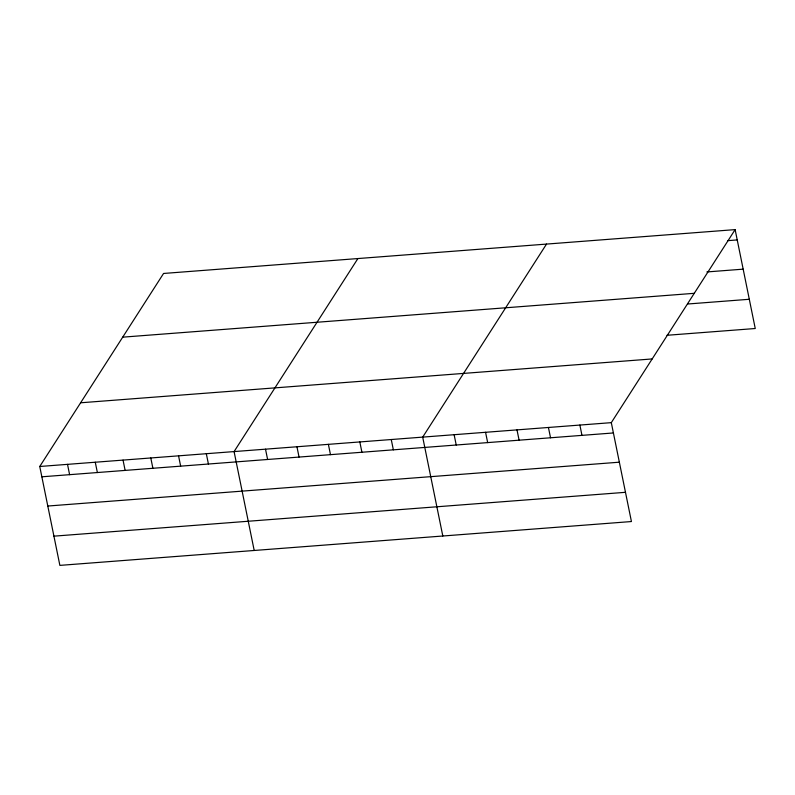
<?xml version="1.0" encoding="UTF-8"?>
<svg xmlns="http://www.w3.org/2000/svg" width="795" height="795" viewBox="0 0 795 795"><rect width="100%" height="100%" fill="white"/><g stroke="black" fill="none" stroke-linecap="round" stroke-linejoin="round"><path stroke-width="1.19" d="M735.127 229.616L611.305 422.652L631.429 521.54L59.873 565.384L39.75 466.486L163.571 273.46L735.127 229.616L755.25 328.514L666.985 335.281M357.899 258.554L234.078 451.58L254.201 550.478M546.513 244.085L422.692 437.121L442.815 536.009M727.554 240.666L737.223 239.931M706.904 271.94L743.176 269.157M122.708 337.159L694.264 293.315M687.645 304.008L749.307 299.278M80.613 402.787L652.168 358.942M39.75 466.486L611.305 422.652M41.847 476.801L613.402 432.957M47.799 506.037L619.355 462.193M53.921 536.158L625.476 492.314M579.873 425.057L581.97 435.372M548.431 427.472L550.538 437.787M516.998 429.886L519.095 440.191M485.566 432.291L487.663 442.606M454.124 434.706L456.231 445.021M391.259 439.526L393.356 449.841M359.817 441.941L361.924 452.256M328.385 444.345L330.481 454.661M296.952 446.76L299.049 457.075M265.51 449.175L267.617 459.49M206.322 453.716L208.419 464.022M178.557 455.843L180.654 466.158M150.792 457.97L152.898 468.285M123.036 460.106L125.133 470.411M95.271 462.233L97.368 472.548M67.515 464.359L69.612 474.675"/></g></svg>
